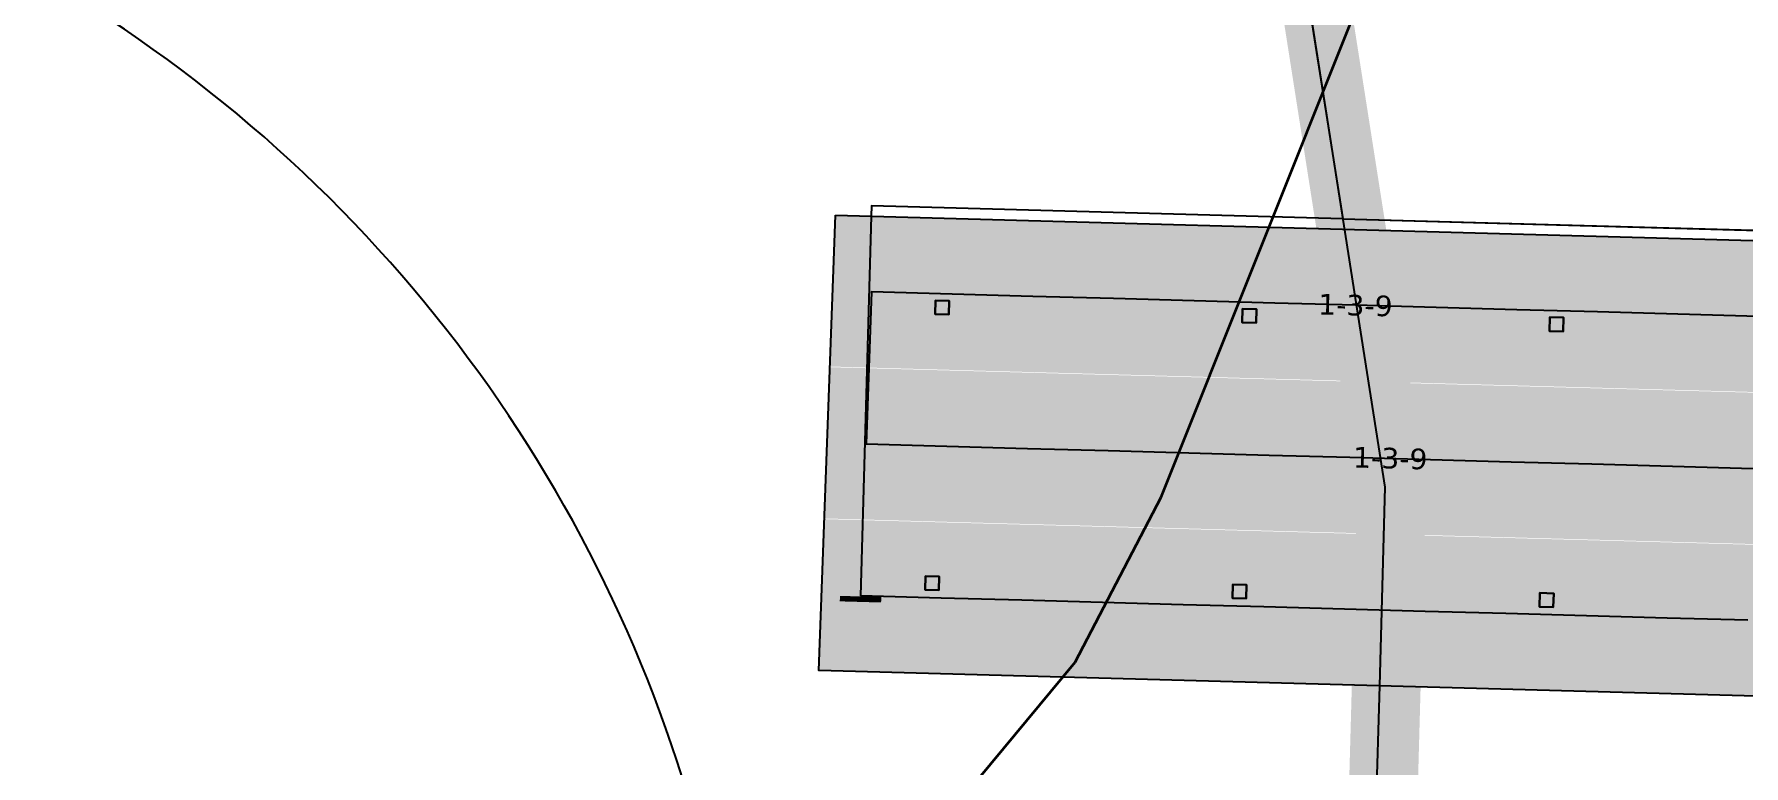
# Model space of a CAD drawing. Header units: metres. Extents: x 1477905 to 1478744, y 4202276 to 4202610.
# Drawn here: x 1478054.35 to 1478079.2, y 4202400.6 to 4202411.24 of the extents above; entities that cross this region are included whole.
import ezdxf

# ---------------------------------------------------------------- set-up
doc = ezdxf.new("R2010")
doc.units = ezdxf.units.M
doc.layers.add('Nouveau Terrain - CN - Courbes', color=22, linetype='Continuous', lineweight=0)
for name, color, linetype in [('PVcase Device Coloring', 7, 'Continuous'), ('PVcase Polarity Symbols', 7, 'Continuous'), ('PVcase Poles', 7, 'Continuous'), ('PVcase PV Modules (full frames)', 142, 'Continuous'), ('PVcase PV Modules (optimised)', 142, 'Continuous'), ('PVcase String Cables', 150, 'Continuous'), ('PVcase Stringing Numbers', 7, 'Continuous'), ('PVcase Strings', 92, 'Continuous'), ('PVcase Trenches', 7, 'Continuous')]:
    doc.layers.add(name, color=color, linetype=linetype)
doc.layers.add('PVcase Offsets', color=240, linetype='Continuous', plot=False)
doc.styles.get("Standard").update_dxf_attribs({"font": 'verdana.ttf'})
doc.styles.add('UBS-Style de texte', font='verdana.ttf')

# ---------------------------------------------------------------- blocks, each defined once
blk = doc.blocks.new('3P18@15DEG F FX ID2 PVBlock')
at = {"layer": 'PVcase PV Modules (optimised)', "color": 0}
blk.add_polyline3d([(0, 0, 1.773945735132677), (21.06698842950539, -0.5810537936249747, 1.773945735132684), (20.88445742833418, -7.198992669318526, 7.019385073192552e-15), (-0.182531001171211, -6.617938875693552, 0)], close=True, dxfattribs=at)

msp = doc.modelspace()

# ---------------------------------------------------------------- hatches: boundary and pattern name
at = {"layer": 'PVcase Device Coloring', "true_color": 0x1eec00, "transparency": 33554582}
for points in [[(1478065.99353182, 4202408.606158717), (1478065.91422567, 4202406.407130264), (1478081.110837484, 4202405.987988774), (1478081.190143634, 4202408.187017227)], [(1478065.913877531, 4202406.397476934), (1478065.834571381, 4202404.198448481), (1478082.203150694, 4202403.746982667), (1478082.282456843, 4202405.94601112)], [(1478065.832620582, 4202404.188839355), (1478065.756350056, 4202401.989727177), (1478097.580720658, 4202401.111971378), (1478097.656991183, 4202403.311083557)]]:
    msp.add_hatch(color=3, dxfattribs=at).paths.add_polyline_path(points, flags=0)

# ---------------------------------------------------------------- linework, layer by layer
at = {"layer": 'Nouveau Terrain - CN - Courbes', "linetype": 'Continuous', "lineweight": 35}
msp.add_polyline3d([(1478053.090249221, 4202359.115117491, 81), (1478055.453788183, 4202381.2985303, 81), (1478056.113985512, 4202386.402569309, 81), (1478056.929462255, 4202388.131394139, 81), (1478060.515805505, 4202392.535457429, 81), (1478063.285679355, 4202395.583507357, 81), (1478067.215775967, 4202399.379598911, 81), (1478069.47681863, 4202402.10747946, 81), (1478070.730212146, 4202404.508244836, 81), (1478074.968365259, 4202415.121525658, 81), (1478077.534070068, 4202421.080450268, 81), (1478077.978338866, 4202422.56100286, 81), (1478078.824367723, 4202423.516406053, 81), (1478080.207088451, 4202423.977067111, 81)], dxfattribs=at)
at = {"layer": 'PVcase Offsets'}
msp.add_lwpolyline([(1478023.138419937, 4202393.853370821), (1478064.721241014, 4202393.853370821, 0.4195997681527879), (1478044.102482929, 4202414.85409357, 0.4244400000371495)], format="xyb", close=True, dxfattribs=at)
at = {"layer": 'PVcase Poles'}
for points in [[(1478067.442693918, 4202407.169658135, 80.10778155835793), (1478067.448208071, 4202407.369582106, 80.10778155835793), (1478067.448208071, 4202407.369582106, 83.49424038997932), (1478067.442693918, 4202407.169658135, 83.44062372863087), (1478067.442693918, 4202407.169658135, 80.10778155835793), (1478067.642617889, 4202407.164143982, 80.10778155835793), (1478067.642617889, 4202407.164143982, 83.43429510925256), (1478067.442693918, 4202407.169658135, 83.44062372863087), (1478067.642617889, 4202407.164143982, 83.43429510925256), (1478067.648132041, 4202407.364067954, 83.487911770601), (1478067.648132041, 4202407.364067954, 80.10778155835793), (1478067.642617889, 4202407.164143982, 80.10778155835793), (1478067.648132041, 4202407.364067954, 80.10778155835793), (1478067.448208071, 4202407.369582106, 80.10778155835793), (1478067.648132041, 4202407.364067954, 80.10778155835793), (1478067.648132041, 4202407.364067954, 83.487911770601), (1478067.448208071, 4202407.369582106, 83.49424038997932)], [(1478071.907760203, 4202407.046506043, 79.99072488089304), (1478071.913274355, 4202407.246430014, 79.99072488089304), (1478071.913274355, 4202407.246430014, 83.35289813480983), (1478071.907760203, 4202407.046506043, 83.29928147346138), (1478071.907760203, 4202407.046506043, 79.99072488089304), (1478072.107684174, 4202407.04099189, 79.99072488089304), (1478072.107684174, 4202407.04099189, 83.29295285408307), (1478071.907760203, 4202407.046506043, 83.29928147346138), (1478072.107684174, 4202407.04099189, 83.29295285408307), (1478072.113198326, 4202407.240915862, 83.34656951543151), (1478072.113198326, 4202407.240915862, 79.99072488089304), (1478072.107684174, 4202407.04099189, 79.99072488089304), (1478072.113198326, 4202407.240915862, 79.99072488089304), (1478071.913274355, 4202407.246430014, 79.99072488089304), (1478072.113198326, 4202407.240915862, 79.99072488089304), (1478072.113198326, 4202407.240915862, 83.34656951543151), (1478071.913274355, 4202407.246430014, 83.35289813480983)], [(1478076.372826488, 4202406.92335395, 79.86319947120492), (1478076.37834064, 4202407.123277921, 79.86319947120492), (1478076.37834064, 4202407.123277921, 83.21155587938995), (1478076.372826488, 4202406.92335395, 83.1579392180415), (1478076.372826488, 4202406.92335395, 79.86319947120492), (1478076.572750459, 4202406.917839797, 79.86319947120492), (1478076.572750459, 4202406.917839797, 83.1516105986632), (1478076.372826488, 4202406.92335395, 83.1579392180415), (1478076.572750459, 4202406.917839797, 83.1516105986632), (1478076.578264611, 4202407.117763769, 83.20522726001164), (1478076.578264611, 4202407.117763769, 79.86319947120492), (1478076.572750459, 4202406.917839797, 79.86319947120492), (1478076.578264611, 4202407.117763769, 79.86319947120492), (1478076.37834064, 4202407.123277921, 79.86319947120492), (1478076.578264611, 4202407.117763769, 79.86319947120492), (1478076.578264611, 4202407.117763769, 83.20522726001164), (1478076.37834064, 4202407.123277921, 83.21155587938995)], [(1478067.298129295, 4202403.161120063, 80.06466087946808), (1478067.303643447, 4202403.361044034, 80.06466087946808), (1478067.303643447, 4202403.361044034, 82.4200338383991), (1478067.298129295, 4202403.161120063, 82.36641717705066), (1478067.298129295, 4202403.161120063, 80.06466087946808), (1478067.498053265, 4202403.15560591, 80.06466087946808), (1478067.498053265, 4202403.15560591, 82.36008855767236), (1478067.298129295, 4202403.161120063, 82.36641717705066), (1478067.498053265, 4202403.15560591, 82.36008855767236), (1478067.503567418, 4202403.355529882, 82.4137052190208), (1478067.503567418, 4202403.355529882, 80.06466087946808), (1478067.498053265, 4202403.15560591, 80.06466087946808), (1478067.503567418, 4202403.355529882, 80.06466087946808), (1478067.303643447, 4202403.361044034, 80.06466087946808), (1478067.503567418, 4202403.355529882, 80.06466087946808), (1478067.503567418, 4202403.355529882, 82.4137052190208), (1478067.303643447, 4202403.361044034, 82.4200338383991)], [(1478071.763195579, 4202403.037967971, 79.9253252919088), (1478071.768709732, 4202403.237891942, 79.9253252919088), (1478071.768709732, 4202403.237891942, 82.27869158322962), (1478071.763195579, 4202403.037967971, 82.22507492188117), (1478071.763195579, 4202403.037967971, 79.9253252919088), (1478071.96311955, 4202403.032453818, 79.9253252919088), (1478071.96311955, 4202403.032453818, 82.21874630250286), (1478071.763195579, 4202403.037967971, 82.22507492188117), (1478071.96311955, 4202403.032453818, 82.21874630250286), (1478071.968633702, 4202403.23237779, 82.27236296385131), (1478071.968633702, 4202403.23237779, 79.9253252919088), (1478071.96311955, 4202403.032453818, 79.9253252919088), (1478071.968633702, 4202403.23237779, 79.9253252919088), (1478071.768709732, 4202403.237891942, 79.9253252919088), (1478071.968633702, 4202403.23237779, 79.9253252919088), (1478071.968633702, 4202403.23237779, 82.27236296385131), (1478071.768709732, 4202403.237891942, 82.27869158322962)], [(1478076.228261864, 4202402.914815878, 79.74769641785011), (1478076.233776017, 4202403.114739849, 79.74769641785011), (1478076.233776017, 4202403.114739849, 82.13734932780974), (1478076.228261864, 4202402.914815878, 82.0837326664613), (1478076.228261864, 4202402.914815878, 79.74769641785011), (1478076.428185835, 4202402.909301725, 79.74769641785011), (1478076.428185835, 4202402.909301725, 82.07740404708298), (1478076.228261864, 4202402.914815878, 82.0837326664613), (1478076.428185835, 4202402.909301725, 82.07740404708298), (1478076.433699987, 4202403.109225697, 82.13102070843142), (1478076.433699987, 4202403.109225697, 79.74769641785011), (1478076.428185835, 4202402.909301725, 79.74769641785011), (1478076.433699987, 4202403.109225697, 79.74769641785011), (1478076.233776017, 4202403.114739849, 79.74769641785011), (1478076.433699987, 4202403.109225697, 79.74769641785011), (1478076.433699987, 4202403.109225697, 82.13102070843142), (1478076.233776017, 4202403.114739849, 82.13734932780974)]]:
    msp.add_polyline3d(points, dxfattribs=at)
at = {"layer": 'PVcase String Cables'}
for points in [[(1478037.195410902, 4202430.307583422, 84.62681235578178), (1478057.834999726, 4202429.738317852, 84.26303790116744), (1478058.096186516, 4202429.731113994, 84.2564141065225), (1478070.096960653, 4202429.400117694, 83.97016616530817), (1478070.096960653, 4202429.400117694, 80.4591301832442), (1478070.528354133, 4202426.650452793, 80.40358576166554), (1478070.959747614, 4202423.90078789, 80.37055921719893), (1478071.391141094, 4202421.151122988, 80.33242605580925), (1478071.822534574, 4202418.401458086, 80.29584630952006), (1478072.253928054, 4202415.651793184, 80.26132880122138), (1478072.685321535, 4202412.902128281, 80.22867790278737), (1478073.116715015, 4202410.152463379, 80.19528124522776), (1478073.548108495, 4202407.402798477, 80.13847567918903), (1478073.979501975, 4202404.653133575, 80.07009077437365), (1478073.979501975, 4202404.653133575, 82.60559552405475), (1478073.899846944, 4202401.765119384, 81.8310727014164), (1478073.899846944, 4202401.765119384, 80.01521419592589), (1478073.850716047, 4202399.983804024, 79.97141274884659), (1478073.801585149, 4202398.202488664, 79.92580659052747), (1478074.412420597, 4202398.185641061, 79.90885276505725), (1478074.412420597, 4202398.185641061, 83.24273089673724), (1478094.896061847, 4202397.620676719, 82.68815724178684), (1478094.891926232, 4202397.470733742, 82.68812781392786), (1478094.86159317, 4202396.370962459, 82.39322498112365)], [(1478037.195410902, 4202430.307583422, 84.62681235578178), (1478057.834999726, 4202429.738317852, 84.26303790116744), (1478058.096186516, 4202429.731113994, 84.2564141065225), (1478070.096960653, 4202429.400117694, 83.97016616530817), (1478070.096960653, 4202429.400117694, 80.4591301832442), (1478070.528354133, 4202426.650452793, 80.40358576166554), (1478070.959747614, 4202423.90078789, 80.37055921719893), (1478071.391141094, 4202421.151122988, 80.33242605580925), (1478071.822534574, 4202418.401458086, 80.29584630952006), (1478072.253928054, 4202415.651793184, 80.26132880122138), (1478072.685321535, 4202412.902128281, 80.22867790278737), (1478073.116715015, 4202410.152463379, 80.19528124522776), (1478073.548108495, 4202407.402798477, 80.13847567918903), (1478073.979501975, 4202404.653133575, 80.07009077437365), (1478073.979501975, 4202404.653133575, 82.60559552405475), (1478073.899846944, 4202401.765119384, 81.8310727014164), (1478073.899846944, 4202401.765119384, 80.01521419592589), (1478073.850716047, 4202399.983804024, 79.97141274884659), (1478073.801585149, 4202398.202488664, 79.92580659053348), (1478074.412420597, 4202398.185641062, 79.90885276507753), (1478074.412420597, 4202398.185641062, 83.24273089673812), (1478084.330923091, 4202397.912076407, 82.97419757725127), (1478084.326787477, 4202397.762133435, 82.97416814939666), (1478084.235521977, 4202394.453163997, 82.08687051269911)], [(1478037.195410902, 4202430.307583422, 84.62681235578178), (1478057.834999726, 4202429.738317852, 84.26303790116744), (1478058.096186516, 4202429.731113994, 84.2564141065225), (1478070.096960653, 4202429.400117694, 83.97016616530817), (1478070.096960653, 4202429.400117694, 80.4591301832442), (1478070.528354133, 4202426.650452793, 80.40358576166554), (1478070.959747614, 4202423.90078789, 80.37055921719893), (1478071.391141094, 4202421.151122988, 80.33242605580925), (1478071.822534574, 4202418.401458086, 80.29584630952006), (1478072.253928054, 4202415.651793184, 80.26132880122138), (1478072.685321535, 4202412.902128281, 80.22867790278737), (1478073.116715015, 4202410.152463379, 80.19528124522776), (1478073.548108495, 4202407.402798477, 80.13847567918903), (1478073.979501975, 4202404.653133575, 80.07009077437365), (1478073.979501975, 4202404.653133575, 82.60559552405475), (1478073.899846944, 4202401.765119384, 81.8310727014164), (1478073.899846944, 4202401.765119384, 80.01521419592589), (1478073.850716047, 4202399.983804024, 79.97141274884659), (1478073.801585149, 4202398.202488664, 79.92580659052747), (1478074.412420597, 4202398.185641062, 79.90885276507753), (1478074.412420597, 4202398.185641062, 83.24273089673812), (1478085.503048002, 4202397.879747742, 82.94246349307686), (1478085.498912388, 4202397.729804769, 82.9424340652214), (1478085.407646887, 4202394.420835331, 82.05513642840536)], [(1478037.195410902, 4202430.307583422, 84.62681235578178), (1478057.834999726, 4202429.738317852, 84.26303790116744), (1478058.096186516, 4202429.731113994, 84.2564141065225), (1478070.096960653, 4202429.400117694, 83.97016616530817), (1478070.096960653, 4202429.400117694, 80.4591301832442), (1478070.528354133, 4202426.650452793, 80.40358576166554), (1478070.959747614, 4202423.90078789, 80.37055921719893), (1478071.391141094, 4202421.151122988, 80.33242605580925), (1478071.822534574, 4202418.401458086, 80.29584630952006), (1478072.253928054, 4202415.651793184, 80.26132880122138), (1478072.685321535, 4202412.902128281, 80.22867790278737), (1478073.116715015, 4202410.152463379, 80.19528124522776), (1478073.548108495, 4202407.402798477, 80.13847567918903), (1478073.979501975, 4202404.653133575, 80.07009077437365), (1478073.979501975, 4202404.653133575, 82.60559552405475), (1478073.899846945, 4202401.765119384, 81.83107270140904), (1478073.899846945, 4202401.765119384, 80.01521419591616), (1478073.850716047, 4202399.983804024, 79.97141274883688), (1478073.80158515, 4202398.202488664, 79.92580659052147), (1478074.412420597, 4202398.185641061, 79.90885276505725), (1478074.412420597, 4202398.185641061, 83.24273089673724), (1478074.937909247, 4202398.171147429, 83.22850382852798), (1478074.933773633, 4202398.021204461, 83.2284744006706), (1478074.781575694, 4202392.50303687, 81.7487819600993)], [(1478037.195410902, 4202430.307583422, 84.62681235578178), (1478057.834999726, 4202429.738317851, 84.2630379011669), (1478058.096186516, 4202429.731113994, 84.2564141065225), (1478070.096960653, 4202429.400117693, 83.97016616530742), (1478070.096960653, 4202429.400117693, 80.45913018322143), (1478070.505800702, 4202426.794206423, 80.40522135209706), (1478070.914640751, 4202424.188295152, 80.37425780099109), (1478071.323480799, 4202421.582383881, 80.33786063993428), (1478071.732320848, 4202418.976472611, 80.30293564212072), (1478072.141160897, 4202416.37056134, 80.2697078348545), (1478072.550000945, 4202413.764650069, 80.2385277956706), (1478072.958840994, 4202411.158738798, 80.20831734043651), (1478073.367681043, 4202408.552827528, 80.1621545010074), (1478073.367681043, 4202408.552827528, 83.62870128842684), (1478080.618458321, 4202408.352842058, 83.39917698857545), (1478080.614322707, 4202408.202899083, 83.39913676465765), (1478080.583989645, 4202407.103127801, 83.10419432261571)], [(1478037.195410902, 4202430.307583422, 84.62681235578178), (1478057.834999726, 4202429.738317851, 84.2630379011669), (1478058.096186516, 4202429.731113994, 84.2564141065225), (1478070.096960653, 4202429.400117693, 83.97016616530742), (1478070.096960653, 4202429.400117693, 80.45913018322143), (1478070.505800702, 4202426.794206423, 80.40522135209706), (1478070.914640751, 4202424.188295152, 80.37425780099618), (1478071.323480799, 4202421.582383881, 80.33786063993927), (1478071.732320848, 4202418.976472611, 80.30293564212072), (1478072.141160897, 4202416.370561341, 80.26970783486227), (1478072.550000945, 4202413.76465007, 80.23852779567825), (1478072.958840994, 4202411.158738799, 80.20831734044827), (1478073.367681042, 4202408.552827529, 80.16215450102978), (1478073.367681042, 4202408.552827529, 83.62870128843527), (1478081.771703969, 4202408.321034106, 83.36267084727292), (1478081.767568355, 4202408.171091132, 83.36263062335507), (1478081.676302855, 4202404.862121694, 82.47521381031794)], [(1478037.195410902, 4202430.307583422, 84.62681235578178), (1478057.834999726, 4202429.738317851, 84.2630379011669), (1478058.096186516, 4202429.731113994, 84.2564141065225), (1478070.096960653, 4202429.400117693, 83.97016616530742), (1478070.096960653, 4202429.400117693, 80.45913018322143), (1478070.505800702, 4202426.794206423, 80.40522135209706), (1478070.914640751, 4202424.188295152, 80.37425780099618), (1478071.323480799, 4202421.582383881, 80.33786063993927), (1478071.732320848, 4202418.976472611, 80.30293564212072), (1478072.141160897, 4202416.370561341, 80.26970783486227), (1478072.550000945, 4202413.76465007, 80.23852779567825), (1478072.958840994, 4202411.158738799, 80.20831734044827), (1478073.367681042, 4202408.552827529, 80.16215450102978), (1478073.367681042, 4202408.552827529, 83.62870128843527), (1478082.943671468, 4202408.288709783, 83.32557206334266), (1478082.939535854, 4202408.138766808, 83.3255318394238), (1478082.848270353, 4202404.829797369, 82.43811502638667)], [(1478037.195410902, 4202430.307583422, 84.62681235578178), (1478057.834999726, 4202429.738317851, 84.2630379011669), (1478058.096186516, 4202429.731113994, 84.2564141065225), (1478070.096960653, 4202429.400117693, 83.97016616530742), (1478070.096960653, 4202429.400117693, 80.45913018322143), (1478070.505800702, 4202426.794206423, 80.40522135209706), (1478070.914640751, 4202424.188295152, 80.37425780099618), (1478071.323480799, 4202421.582383881, 80.33786063993927), (1478071.732320848, 4202418.976472611, 80.30293564212563), (1478072.141160896, 4202416.370561339, 80.26970783485159), (1478072.550000945, 4202413.764650068, 80.23852779566776), (1478072.958840993, 4202411.158738798, 80.20831734043831), (1478073.367681042, 4202408.552827527, 80.16215450101087), (1478073.367681042, 4202408.552827527, 83.6287012884405), (1478081.79042582, 4202408.320517735, 83.36207820463767), (1478081.786290206, 4202408.17057476, 83.36203798071982), (1478081.755957144, 4202407.070803476, 83.06709553846898)], [(1478037.195410902, 4202430.307583422, 84.62681235578178), (1478057.834999726, 4202429.738317851, 84.2630379011669), (1478058.096186516, 4202429.731113994, 84.2564141065225), (1478070.096960653, 4202429.400117693, 83.97016616530742), (1478070.096960653, 4202429.400117693, 80.45913018322143), (1478070.505800702, 4202426.794206423, 80.40522135209706), (1478070.914640751, 4202424.188295152, 80.37425780099618), (1478071.323480799, 4202421.582383881, 80.33786063993927), (1478071.732320848, 4202418.976472611, 80.30293564212563), (1478072.141160896, 4202416.370561339, 80.26970783485159), (1478072.550000945, 4202413.764650068, 80.23852779566776), (1478072.958840993, 4202411.158738798, 80.20831734043831), (1478073.367681042, 4202408.552827527, 80.16215450101087), (1478073.367681042, 4202408.552827527, 83.6287012884405), (1478087.055387434, 4202408.175303532, 83.19541515849616), (1478087.30508546, 4202408.168416549, 83.18861338628788), (1478097.208603712, 4202407.895265177, 82.92621015822), (1478097.204468097, 4202407.7453222, 82.92618197306297), (1478097.052270159, 4202402.227154609, 81.44651240756635)], [(1478037.195410902, 4202430.307583422, 84.62681235578178), (1478057.834999726, 4202429.738317851, 84.2630379011669), (1478058.096186516, 4202429.731113994, 84.2564141065225), (1478070.096960653, 4202429.400117693, 83.97016616530742), (1478070.096960653, 4202429.400117693, 80.45913018322143), (1478070.505800702, 4202426.794206423, 80.40522135209706), (1478070.914640751, 4202424.188295152, 80.37425780099618), (1478071.323480799, 4202421.582383881, 80.33786063993927), (1478071.732320848, 4202418.976472611, 80.30293564212072), (1478072.141160897, 4202416.370561341, 80.26970783486227), (1478072.550000945, 4202413.76465007, 80.23852779567825), (1478072.958840994, 4202411.158738799, 80.20831734044827), (1478073.367681042, 4202408.552827529, 80.16215450102978), (1478073.367681042, 4202408.552827529, 83.62870128843527), (1478066.517404633, 4202408.741766685, 83.84554768105559), (1478066.513269019, 4202408.591823717, 83.84550745713787), (1478066.361071081, 4202403.073656125, 82.36561627360776)]]:
    msp.add_polyline3d(points, dxfattribs=at)
at = {"layer": 'PVcase Strings'}
for points in [[(1478079.412022146, 4202407.135452124), (1478078.240054647, 4202407.167776449), (1478077.068087148, 4202407.200100773), (1478075.89611965, 4202407.232425096), (1478074.724152151, 4202407.264749421), (1478073.552184652, 4202407.297073745), (1478072.380217153, 4202407.329398069), (1478071.208249654, 4202407.361722393), (1478070.036282155, 4202407.394046717), (1478068.864314657, 4202407.426371042), (1478067.692347158, 4202407.458695365), (1478066.520379659, 4202407.491019689), (1478066.44072537, 4202405.282337907), (1478067.612692869, 4202405.250013582), (1478068.784660368, 4202405.217689259), (1478069.956627866, 4202405.185364935), (1478071.128595365, 4202405.15304061), (1478072.300562864, 4202405.120716286), (1478073.472530363, 4202405.088391962), (1478074.644497862, 4202405.056067638), (1478075.816465361, 4202405.023743314), (1478076.988432859, 4202404.99141899), (1478078.160400358, 4202404.959094666), (1478079.332367857, 4202404.926770342)], [(1478079.252713568, 4202402.71808856), (1478078.080746069, 4202402.750412884), (1478076.90877857, 4202402.782737209), (1478075.736811071, 4202402.815061532), (1478074.564843572, 4202402.847385856), (1478073.392876074, 4202402.879710181), (1478072.220908575, 4202402.912034504), (1478071.048941076, 4202402.944358828), (1478069.876973577, 4202402.976683153), (1478068.705006078, 4202403.009007477), (1478067.533038579, 4202403.041331801), (1478066.361071081, 4202403.073656125)]]:
    msp.add_lwpolyline(points, dxfattribs=at)
at = {"layer": 'PVcase Trenches', "color": 1, "const_width": 1}
msp.add_lwpolyline([(1478073.834109053, 4202395.754661437), (1478074.079717211, 4202404.659558468), (1478070.066065182, 4202430.242230949)], dxfattribs=at)

# ---------------------------------------------------------------- block references
at = {"layer": 'PVcase PV Modules (full frames)', "extrusion": (0.03161524381188924, -0.0008719878218354366, 0.9994997328643732), "rotation": 271.5798884593579}
msp.add_blockref('3P18@15DEG F FX ID2 PVBlock', (4241562.483263074, -1360956.672376344, 43147.01368931234), dxfattribs=at)

# ---------------------------------------------------------------- texts
at = {"layer": 'PVcase Polarity Symbols', "color": 7, "insert": (1478066.361071081, 4202403.073656125), "char_height": 0.7000000000000001, "attachment_point": 5, "rotation": 358.42011154064215}
msp.add_mtext('−', dxfattribs=at)
at = {"layer": 'PVcase Stringing Numbers', "color": 18, "true_color": 0x000000, "char_height": 0.3, "attachment_point": 5, "rotation": 358.42011154064215, "style": 'UBS-Style de texte', "bg_fill": 1, "box_fill_scale": 1.5, "bg_fill_color": 7, "bg_fill_true_color": 16777215, "bg_fill_transparency": 0}
for insert in [(1478073.552184652, 4202407.297073745), (1478074.058514112, 4202405.072229801)]:
    msp.add_mtext('1-3-9', dxfattribs=dict(at, insert=insert))

doc.saveas('drawing.dxf')
